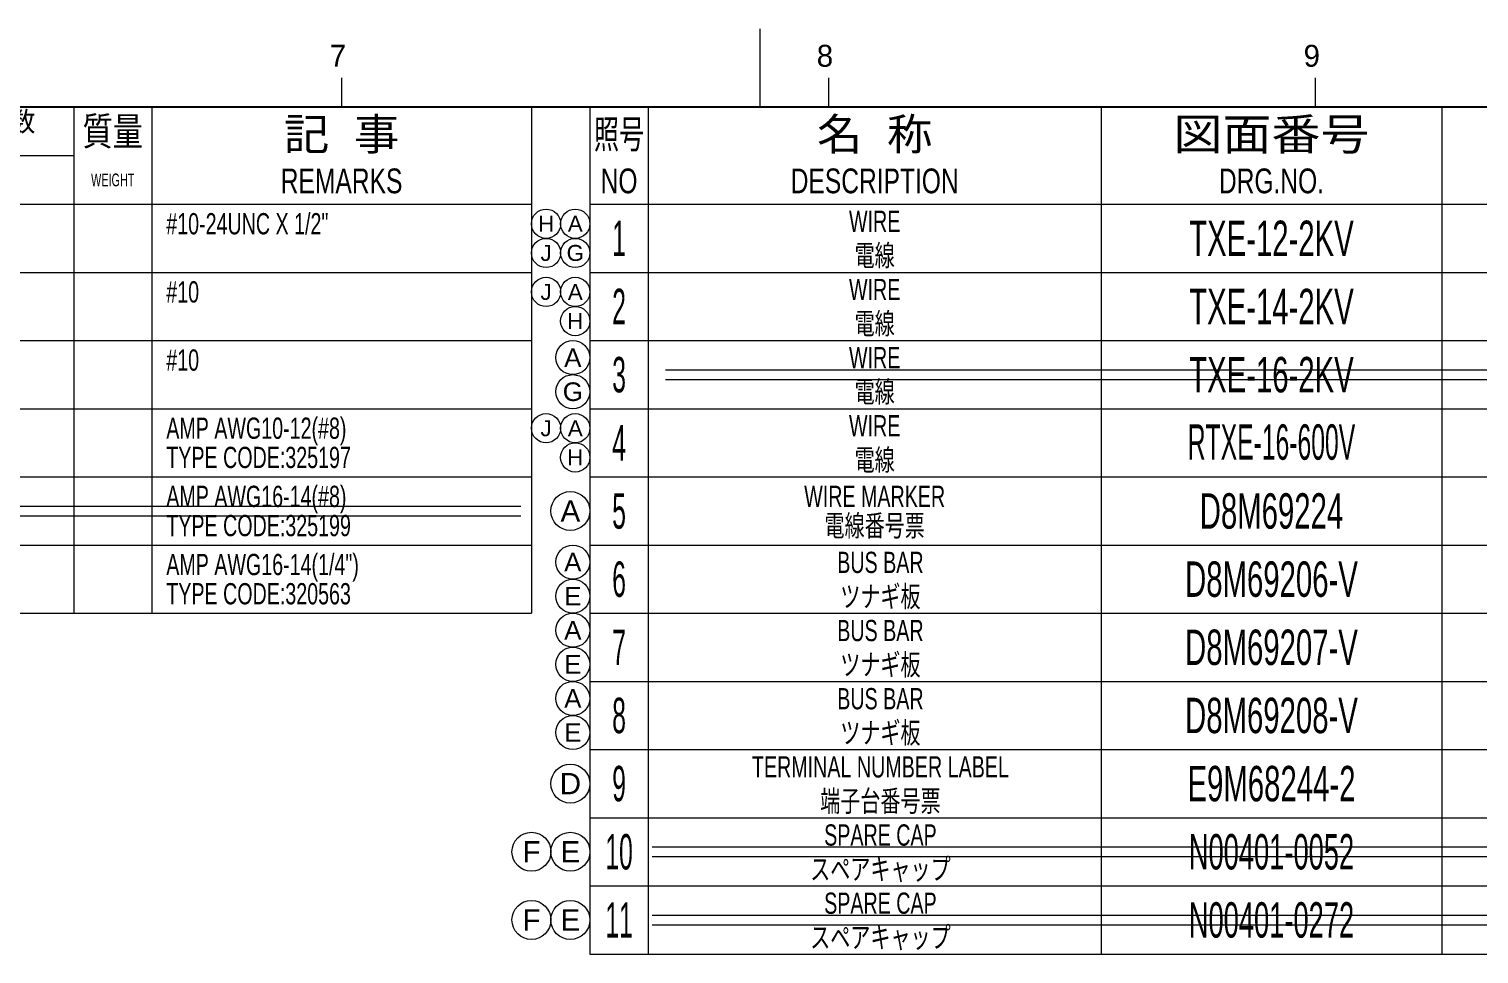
# Model space of a CAD drawing. Header units: millimetres. Extents: x 7 to 587, y 2 to 418.
# Drawn here: x 350.9 to 499.8, y 323 to 418 of the extents above; entities that cross this region are included whole.
import ezdxf
from ezdxf.enums import TextEntityAlignment as Align

# ---------------------------------------------------------------- set-up
doc = ezdxf.new("R2010")
doc.units = ezdxf.units.MM
for name, color, linetype in [('GR1_05', 7, 'Continuous'), ('図面枠C7M', 7, 'Continuous'), ('表題、部品表_01', 7, 'Continuous'), ('表題、部品表_02', 7, 'Continuous'), ('表題、部品表_03', 7, 'Continuous')]:
    doc.layers.add(name, color=color, linetype=linetype)
doc.styles.add('HG丸ｺﾞｼｯｸM-PRO', font='')
doc.styles.get('HG丸ｺﾞｼｯｸM-PRO').set_extended_font_data('HG丸ｺﾞｼｯｸM-PRO')

# ---------------------------------------------------------------- blocks, each defined once
blk = doc.blocks.new('BLKF023')
at = {"layer": '図面枠C7M', "color": 4, "linetype": 'Continuous', "lineweight": 13}
for p, q in [((426, 410), (426, 418)), ((383, 413), (383, 410)), ((433, 413), (433, 410)), ((483, 413), (483, 410))]:
    blk.add_line(p, q, dxfattribs=at)
at = {"layer": '図面枠C7M', "color": 2, "linetype": 'Continuous', "lineweight": 25}
blk.add_line((33, 410), (587, 410), dxfattribs=at)
at = {"layer": '図面枠C7M', "color": 4, "linetype": 'Continuous', "lineweight": 13, "style": 'HG丸ｺﾞｼｯｸM-PRO', "width": 1.003994}
for s, p in [('7', (381.79, 413.45)), ('8', (431.8, 413.45)), ('9', (481.8, 413.45))]:
    blk.add_text(s, height=2.25, dxfattribs=at).set_placement(p, align=Align.BOTTOM_LEFT)
blk = doc.blocks.new('BLKF028')
at = {"layer": '表題、部品表_01', "color": 4, "linetype": 'Continuous', "lineweight": 13}
for p, q in [((408.5, 410), (408.5, 400)), ((408.5, 410), (587, 410)), ((414.5, 410), (414.5, 400)), ((461, 410), (461, 400)), ((496, 410), (496, 400)), ((408.5, 400), (587, 400))]:
    blk.add_line(p, q, dxfattribs=at)
at = {"layer": '表題、部品表_01', "color": 3, "linetype": 'Continuous', "lineweight": 35, "style": 'HG丸ｺﾞｼｯｸM-PRO'}
for s, height, width, p in [('照号', 2.909, 0.651535, (411.5, 407.2)), ('名  称', 3.273, 1.042426, (437.75, 407.2)), ('図面番号', 3.273, 1.127518, (478.5, 407.2)), ('NO', 2.545, 0.740841, (411.5, 402.4)), ('DESCRIPTION', 2.5455, 0.741365, (437.75, 402.4)), ('DRG.NO.', 2.545, 0.741189, (478.5, 402.4))]:
    blk.add_text(s, height=height, dxfattribs=dict(at, width=width)).set_placement(p, align=Align.MIDDLE_CENTER)
blk = doc.blocks.new('BLKF027')
at = {"layer": '表題、部品表_01', "color": 3, "linetype": 'Continuous', "lineweight": 13}
blk.add_blockref('BLKF028', (0, 0), dxfattribs=at)
blk = doc.blocks.new('BLKF044')
at = {"layer": '表題、部品表_02', "color": 4, "linetype": 'Continuous', "lineweight": 13}
for p, q in [((408.5, 400), (408.5, 393)), ((408.5, 400), (587, 400)), ((414.5, 400), (414.5, 393)), ((461, 400), (461, 393)), ((496, 400), (496, 393)), ((408.5, 393), (587, 393))]:
    blk.add_line(p, q, dxfattribs=at)
blk = doc.blocks.new('BLKF046')
at = {"layer": '表題、部品表_02', "color": 4, "linetype": 'Continuous', "lineweight": 13}
for p, q in [((408.5, 386), (408.5, 379)), ((408.5, 386), (587, 386)), ((414.5, 386), (414.5, 379)), ((461, 386), (461, 379)), ((496, 386), (496, 379)), ((408.5, 379), (587, 379))]:
    blk.add_line(p, q, dxfattribs=at)
blk = doc.blocks.new('BLKF048')
at = {"layer": '表題、部品表_02', "color": 4, "linetype": 'Continuous', "lineweight": 13}
for p, q in [((408.5, 379), (408.5, 372)), ((408.5, 379), (587, 379)), ((414.5, 379), (414.5, 372)), ((461, 379), (461, 372)), ((496, 379), (496, 372)), ((408.5, 372), (587, 372))]:
    blk.add_line(p, q, dxfattribs=at)
blk = doc.blocks.new('BLKF050')
at = {"layer": '表題、部品表_02', "color": 4, "linetype": 'Continuous', "lineweight": 13}
for p, q in [((408.5, 372), (408.5, 365)), ((408.5, 372), (587, 372)), ((414.5, 372), (414.5, 365)), ((461, 372), (461, 365)), ((496, 372), (496, 365)), ((408.5, 365), (587, 365))]:
    blk.add_line(p, q, dxfattribs=at)
blk = doc.blocks.new('BLKF052')
at = {"layer": '表題、部品表_02', "color": 4, "linetype": 'Continuous', "lineweight": 13}
for p, q in [((408.5, 365), (408.5, 358)), ((408.5, 365), (587, 365)), ((414.5, 365), (414.5, 358)), ((461, 365), (461, 358)), ((496, 365), (496, 358)), ((408.5, 358), (587, 358))]:
    blk.add_line(p, q, dxfattribs=at)
blk = doc.blocks.new('BLKF054')
at = {"layer": '表題、部品表_02', "color": 4, "linetype": 'Continuous', "lineweight": 13}
for p, q in [((408.5, 358), (408.5, 351)), ((408.5, 358), (587, 358)), ((414.5, 358), (414.5, 351)), ((461, 358), (461, 351)), ((496, 358), (496, 351)), ((408.5, 351), (587, 351))]:
    blk.add_line(p, q, dxfattribs=at)
blk = doc.blocks.new('BLKF056')
at = {"layer": '表題、部品表_02', "color": 4, "linetype": 'Continuous', "lineweight": 13}
for p, q in [((408.5, 351), (408.5, 344)), ((408.5, 351), (587, 351)), ((414.5, 351), (414.5, 344)), ((461, 351), (461, 344)), ((496, 351), (496, 344)), ((408.5, 344), (587, 344))]:
    blk.add_line(p, q, dxfattribs=at)
blk = doc.blocks.new('BLKF058')
at = {"layer": '表題、部品表_02', "color": 4, "linetype": 'Continuous', "lineweight": 13}
for p, q in [((224, 379), (402.5, 379)), ((355.5, 379), (355.5, 372)), ((363.5, 379), (363.5, 372)), ((402.5, 379), (402.5, 372)), ((224, 372), (402.5, 372))]:
    blk.add_line(p, q, dxfattribs=at)
blk = doc.blocks.new('BLKF060')
at = {"layer": '表題、部品表_02', "color": 4, "linetype": 'Continuous', "lineweight": 13}
for p, q in [((224, 372), (402.5, 372)), ((355.5, 372), (355.5, 365)), ((363.5, 372), (363.5, 365)), ((402.5, 372), (402.5, 365)), ((224, 365), (402.5, 365))]:
    blk.add_line(p, q, dxfattribs=at)
blk = doc.blocks.new('BLKF068')
at = {"layer": '表題、部品表_02', "color": 4, "linetype": 'Continuous', "lineweight": 13}
for p, q in [((224, 400), (402.5, 400)), ((355.5, 400), (355.5, 393)), ((363.5, 400), (363.5, 393)), ((402.5, 400), (402.5, 393)), ((224, 393), (402.5, 393))]:
    blk.add_line(p, q, dxfattribs=at)
blk = doc.blocks.new('BLKF070')
at = {"layer": '表題、部品表_02', "color": 4, "linetype": 'Continuous', "lineweight": 13}
for p, q in [((224, 393), (402.5, 393)), ((355.5, 393), (355.5, 386)), ((363.5, 393), (363.5, 386)), ((402.5, 393), (402.5, 386)), ((224, 386), (402.5, 386))]:
    blk.add_line(p, q, dxfattribs=at)
blk = doc.blocks.new('BLKF072')
at = {"layer": '表題、部品表_02', "color": 4, "linetype": 'Continuous', "lineweight": 13}
for p, q in [((224, 386), (402.5, 386)), ((355.5, 386), (355.5, 379)), ((363.5, 386), (363.5, 379)), ((402.5, 386), (402.5, 379)), ((224, 379), (402.5, 379))]:
    blk.add_line(p, q, dxfattribs=at)
blk = doc.blocks.new('BLKF108')
at = {"layer": '表題、部品表_02', "color": 4, "linetype": 'Continuous', "lineweight": 13}
for p, q in [((408.5, 393), (408.5, 386)), ((408.5, 393), (587, 393)), ((414.5, 393), (414.5, 386)), ((461, 393), (461, 386)), ((496, 393), (496, 386)), ((408.5, 386), (587, 386))]:
    blk.add_line(p, q, dxfattribs=at)
blk = doc.blocks.new('BLKF110')
at = {"layer": '表題、部品表_02', "color": 4, "linetype": 'Continuous', "lineweight": 13}
for p, q in [((224, 365), (402.5, 365)), ((355.5, 365), (355.5, 358)), ((363.5, 365), (363.5, 358)), ((402.5, 365), (402.5, 358)), ((224, 358), (402.5, 358))]:
    blk.add_line(p, q, dxfattribs=at)
blk = doc.blocks.new('BLKF113')
at = {"layer": 'GR1_05', "color": 4, "linetype": 'Continuous', "lineweight": 13}
blk.add_circle((406.5, 368.5), 2, dxfattribs=at)
at = {"layer": 'GR1_05', "color": 4, "linetype": 'Continuous', "lineweight": 13, "style": 'HG丸ｺﾞｼｯｸM-PRO', "width": 1.042301}
blk.add_text('A', height=2.18, dxfattribs=at).set_placement((406.5, 368.5), align=Align.MIDDLE_CENTER)
blk = doc.blocks.new('BLKF114')
at = {"layer": 'GR1_05', "color": 4, "linetype": 'Continuous', "lineweight": 13}
blk.add_circle((406.75, 363.25), 1.75, dxfattribs=at)
at = {"layer": 'GR1_05', "color": 4, "linetype": 'Continuous', "lineweight": 13, "style": 'HG丸ｺﾞｼｯｸM-PRO', "width": 1.042301}
blk.add_text('A', height=1.91, dxfattribs=at).set_placement((406.75, 363.25), align=Align.MIDDLE_CENTER)
blk = doc.blocks.new('BLKF137')
at = {"layer": '表題、部品表_02', "color": 4, "linetype": 'Continuous', "lineweight": 13}
for p, q in [((408.5, 344), (408.5, 337)), ((408.5, 344), (587, 344)), ((414.5, 344), (414.5, 337)), ((461, 344), (461, 337)), ((496, 344), (496, 337)), ((408.5, 337), (587, 337))]:
    blk.add_line(p, q, dxfattribs=at)
blk = doc.blocks.new('BLKF139')
at = {"layer": 'GR1_05', "color": 4, "linetype": 'Continuous', "lineweight": 13}
blk.add_circle((406.5, 340.5), 2, dxfattribs=at)
at = {"layer": 'GR1_05', "color": 4, "linetype": 'Continuous', "lineweight": 13, "style": 'HG丸ｺﾞｼｯｸM-PRO', "width": 1.042833}
blk.add_text('D', height=2.18, dxfattribs=at).set_placement((406.5, 340.5), align=Align.MIDDLE_CENTER)
blk = doc.blocks.new('BLKF143')
at = {"layer": 'GR1_05', "color": 4, "linetype": 'Continuous', "lineweight": 13}
blk.add_circle((406.75, 359.75), 1.75, dxfattribs=at)
at = {"layer": 'GR1_05', "color": 4, "linetype": 'Continuous', "lineweight": 13, "style": 'HG丸ｺﾞｼｯｸM-PRO', "width": 1.04259}
blk.add_text('E', height=1.91, dxfattribs=at).set_placement((406.75, 359.75), align=Align.MIDDLE_CENTER)
blk = doc.blocks.new('BLKF144')
at = {"layer": 'GR1_05', "color": 4, "linetype": 'Continuous', "lineweight": 13}
blk.add_circle((406.75, 356.25), 1.75, dxfattribs=at)
at = {"layer": 'GR1_05', "color": 4, "linetype": 'Continuous', "lineweight": 13, "style": 'HG丸ｺﾞｼｯｸM-PRO', "width": 1.042301}
blk.add_text('A', height=1.91, dxfattribs=at).set_placement((406.75, 356.25), align=Align.MIDDLE_CENTER)
blk = doc.blocks.new('BLKF145')
at = {"layer": 'GR1_05', "color": 4, "linetype": 'Continuous', "lineweight": 13}
blk.add_circle((406.75, 352.75), 1.75, dxfattribs=at)
at = {"layer": 'GR1_05', "color": 4, "linetype": 'Continuous', "lineweight": 13, "style": 'HG丸ｺﾞｼｯｸM-PRO', "width": 1.04259}
blk.add_text('E', height=1.91, dxfattribs=at).set_placement((406.75, 352.75), align=Align.MIDDLE_CENTER)
blk = doc.blocks.new('BLKF146')
at = {"layer": 'GR1_05', "color": 4, "linetype": 'Continuous', "lineweight": 13}
blk.add_circle((406.75, 349.25), 1.75, dxfattribs=at)
at = {"layer": 'GR1_05', "color": 4, "linetype": 'Continuous', "lineweight": 13, "style": 'HG丸ｺﾞｼｯｸM-PRO', "width": 1.042301}
blk.add_text('A', height=1.91, dxfattribs=at).set_placement((406.75, 349.25), align=Align.MIDDLE_CENTER)
blk = doc.blocks.new('BLKF147')
at = {"layer": 'GR1_05', "color": 4, "linetype": 'Continuous', "lineweight": 13}
blk.add_circle((406.75, 345.75), 1.75, dxfattribs=at)
at = {"layer": 'GR1_05', "color": 4, "linetype": 'Continuous', "lineweight": 13, "style": 'HG丸ｺﾞｼｯｸM-PRO', "width": 1.04259}
blk.add_text('E', height=1.91, dxfattribs=at).set_placement((406.75, 345.75), align=Align.MIDDLE_CENTER)
blk = doc.blocks.new('BLKF148')
at = {"layer": '表題、部品表_02', "color": 4, "linetype": 'Continuous', "lineweight": 13}
for p, q in [((408.5, 337), (408.5, 330)), ((408.5, 337), (587, 337)), ((414.5, 337), (414.5, 330)), ((461, 337), (461, 330)), ((496, 337), (496, 330)), ((408.5, 330), (587, 330))]:
    blk.add_line(p, q, dxfattribs=at)
blk = doc.blocks.new('BLKF150')
at = {"layer": '表題、部品表_02', "color": 4, "linetype": 'Continuous', "lineweight": 13}
for p, q in [((408.5, 330), (408.5, 323)), ((408.5, 330), (587, 330)), ((414.5, 330), (414.5, 323)), ((461, 330), (461, 323)), ((496, 330), (496, 323)), ((408.5, 323), (587, 323))]:
    blk.add_line(p, q, dxfattribs=at)
blk = doc.blocks.new('BLKF152')
at = {"layer": 'GR1_05', "color": 4, "linetype": 'Continuous', "lineweight": 13}
blk.add_circle((406.5, 333.5), 2, dxfattribs=at)
at = {"layer": 'GR1_05', "color": 4, "linetype": 'Continuous', "lineweight": 13, "style": 'HG丸ｺﾞｼｯｸM-PRO', "width": 1.04259}
blk.add_text('E', height=2.18, dxfattribs=at).set_placement((406.5, 333.5), align=Align.MIDDLE_CENTER)
blk = doc.blocks.new('BLKF153')
at = {"layer": 'GR1_05', "color": 4, "linetype": 'Continuous', "lineweight": 13}
blk.add_circle((406.5, 326.5), 2, dxfattribs=at)
at = {"layer": 'GR1_05', "color": 4, "linetype": 'Continuous', "lineweight": 13, "style": 'HG丸ｺﾞｼｯｸM-PRO', "width": 1.04259}
blk.add_text('E', height=2.18, dxfattribs=at).set_placement((406.5, 326.5), align=Align.MIDDLE_CENTER)
blk = doc.blocks.new('BLKF155')
at = {"layer": '表題、部品表_01', "color": 4, "linetype": 'Continuous', "lineweight": 13}
for p, q in [((224, 410), (402.5, 410)), ((355.5, 410), (355.5, 400)), ((363.5, 410), (363.5, 400)), ((402.5, 410), (402.5, 400)), ((331.5, 405), (355.5, 405)), ((224, 400), (402.5, 400))]:
    blk.add_line(p, q, dxfattribs=at)
at = {"layer": '表題、部品表_01', "color": 3, "linetype": 'Continuous', "lineweight": 35, "style": 'HG丸ｺﾞｼｯｸM-PRO'}
for s, height, width, p in [('一組分所要数', 2.036, 0.966638, (343.5, 408.5)), ('質量', 2.909, 0.781842, (359.5, 407.5)), ('記  事', 3.273, 1.042426, (383, 407.2)), ('REMARKS', 2.545, 0.742803, (383, 402.4)), ('WEIGHT', 1.309, 0.635507, (359.5, 402.5))]:
    blk.add_text(s, height=height, dxfattribs=dict(at, width=width)).set_placement(p, align=Align.MIDDLE_CENTER)
blk = doc.blocks.new('BLKF154')
at = {"layer": '表題、部品表_01', "color": 3, "linetype": 'Continuous', "lineweight": 13}
blk.add_blockref('BLKF155', (0, 0), dxfattribs=at)
blk = doc.blocks.new('BLKF181')
at = {"layer": 'GR1_05', "color": 4, "linetype": 'Continuous', "lineweight": 13}
blk.add_circle((402.5, 333.5), 2, dxfattribs=at)
at = {"layer": 'GR1_05', "color": 4, "linetype": 'Continuous', "lineweight": 13, "style": 'HG丸ｺﾞｼｯｸM-PRO', "width": 1.042153}
blk.add_text('F', height=2.18, dxfattribs=at).set_placement((402.5, 333.5), align=Align.MIDDLE_CENTER)
blk = doc.blocks.new('BLKF182')
at = {"layer": 'GR1_05', "color": 4, "linetype": 'Continuous', "lineweight": 13}
blk.add_circle((402.5, 326.5), 2, dxfattribs=at)
at = {"layer": 'GR1_05', "color": 4, "linetype": 'Continuous', "lineweight": 13, "style": 'HG丸ｺﾞｼｯｸM-PRO', "width": 1.042153}
blk.add_text('F', height=2.18, dxfattribs=at).set_placement((402.5, 326.5), align=Align.MIDDLE_CENTER)
blk = doc.blocks.new('BLKF191')
at = {"layer": 'GR1_05', "color": 4, "linetype": 'Continuous', "lineweight": 13}
blk.add_circle((407, 398), 1.5, dxfattribs=at)
at = {"layer": 'GR1_05', "color": 4, "linetype": 'Continuous', "lineweight": 13, "style": 'HG丸ｺﾞｼｯｸM-PRO', "width": 1.042301}
blk.add_text('A', height=1.64, dxfattribs=at).set_placement((407, 398), align=Align.MIDDLE_CENTER)
blk = doc.blocks.new('BLKF192')
at = {"layer": 'GR1_05', "color": 4, "linetype": 'Continuous', "lineweight": 13}
blk.add_circle((407, 395), 1.5, dxfattribs=at)
at = {"layer": 'GR1_05', "color": 4, "linetype": 'Continuous', "lineweight": 13, "style": 'HG丸ｺﾞｼｯｸM-PRO', "width": 1.042883}
blk.add_text('G', height=1.64, dxfattribs=at).set_placement((407, 395), align=Align.MIDDLE_CENTER)
blk = doc.blocks.new('BLKF193')
at = {"layer": 'GR1_05', "color": 4, "linetype": 'Continuous', "lineweight": 13}
blk.add_circle((406.75, 384.25), 1.75, dxfattribs=at)
at = {"layer": 'GR1_05', "color": 4, "linetype": 'Continuous', "lineweight": 13, "style": 'HG丸ｺﾞｼｯｸM-PRO', "width": 1.042301}
blk.add_text('A', height=1.91, dxfattribs=at).set_placement((406.75, 384.25), align=Align.MIDDLE_CENTER)
blk = doc.blocks.new('BLKF194')
at = {"layer": 'GR1_05', "color": 4, "linetype": 'Continuous', "lineweight": 13}
blk.add_circle((406.75, 380.75), 1.75, dxfattribs=at)
at = {"layer": 'GR1_05', "color": 4, "linetype": 'Continuous', "lineweight": 13, "style": 'HG丸ｺﾞｼｯｸM-PRO', "width": 1.042883}
blk.add_text('G', height=1.91, dxfattribs=at).set_placement((406.75, 380.75), align=Align.MIDDLE_CENTER)
blk = doc.blocks.new('BLKF200')
at = {"layer": 'GR1_05', "color": 4, "linetype": 'Continuous', "lineweight": 13}
blk.add_circle((404, 398), 1.5, dxfattribs=at)
at = {"layer": 'GR1_05', "color": 4, "linetype": 'Continuous', "lineweight": 13, "style": 'HG丸ｺﾞｼｯｸM-PRO', "width": 1.042153}
blk.add_text('H', height=1.64, dxfattribs=at).set_placement((404, 398), align=Align.MIDDLE_CENTER)
blk = doc.blocks.new('BLKF238')
at = {"layer": 'GR1_05', "color": 4, "linetype": 'Continuous', "lineweight": 13}
blk.add_circle((407, 391), 1.5, dxfattribs=at)
at = {"layer": 'GR1_05', "color": 4, "linetype": 'Continuous', "lineweight": 13, "style": 'HG丸ｺﾞｼｯｸM-PRO', "width": 1.042301}
blk.add_text('A', height=1.64, dxfattribs=at).set_placement((407, 391), align=Align.MIDDLE_CENTER)
blk = doc.blocks.new('BLKF239')
at = {"layer": 'GR1_05', "color": 4, "linetype": 'Continuous', "lineweight": 13}
blk.add_circle((407, 388), 1.5, dxfattribs=at)
at = {"layer": 'GR1_05', "color": 4, "linetype": 'Continuous', "lineweight": 13, "style": 'HG丸ｺﾞｼｯｸM-PRO', "width": 1.042153}
blk.add_text('H', height=1.64, dxfattribs=at).set_placement((407, 388), align=Align.MIDDLE_CENTER)
blk = doc.blocks.new('BLKF240')
at = {"layer": 'GR1_05', "color": 4, "linetype": 'Continuous', "lineweight": 13}
blk.add_circle((404, 391), 1.5, dxfattribs=at)
at = {"layer": 'GR1_05', "color": 4, "linetype": 'Continuous', "lineweight": 13, "style": 'HG丸ｺﾞｼｯｸM-PRO', "width": 1.042809}
blk.add_text('J', height=1.64, dxfattribs=at).set_placement((404, 391), align=Align.MIDDLE_CENTER)
blk = doc.blocks.new('BLKF241')
at = {"layer": 'GR1_05', "color": 4, "linetype": 'Continuous', "lineweight": 13}
blk.add_circle((407, 377), 1.5, dxfattribs=at)
at = {"layer": 'GR1_05', "color": 4, "linetype": 'Continuous', "lineweight": 13, "style": 'HG丸ｺﾞｼｯｸM-PRO', "width": 1.042301}
blk.add_text('A', height=1.64, dxfattribs=at).set_placement((407, 377), align=Align.MIDDLE_CENTER)
blk = doc.blocks.new('BLKF242')
at = {"layer": 'GR1_05', "color": 4, "linetype": 'Continuous', "lineweight": 13}
blk.add_circle((407, 374), 1.5, dxfattribs=at)
at = {"layer": 'GR1_05', "color": 4, "linetype": 'Continuous', "lineweight": 13, "style": 'HG丸ｺﾞｼｯｸM-PRO', "width": 1.042153}
blk.add_text('H', height=1.64, dxfattribs=at).set_placement((407, 374), align=Align.MIDDLE_CENTER)
blk = doc.blocks.new('BLKF243')
at = {"layer": 'GR1_05', "color": 4, "linetype": 'Continuous', "lineweight": 13}
blk.add_circle((404, 377), 1.5, dxfattribs=at)
at = {"layer": 'GR1_05', "color": 4, "linetype": 'Continuous', "lineweight": 13, "style": 'HG丸ｺﾞｼｯｸM-PRO', "width": 1.042809}
blk.add_text('J', height=1.64, dxfattribs=at).set_placement((404, 377), align=Align.MIDDLE_CENTER)
blk = doc.blocks.new('BLKF244')
at = {"layer": 'GR1_05', "color": 4, "linetype": 'Continuous', "lineweight": 13}
blk.add_circle((404, 395), 1.5, dxfattribs=at)
at = {"layer": 'GR1_05', "color": 4, "linetype": 'Continuous', "lineweight": 13, "style": 'HG丸ｺﾞｼｯｸM-PRO', "width": 1.042809}
blk.add_text('J', height=1.64, dxfattribs=at).set_placement((404, 395), align=Align.MIDDLE_CENTER)

msp = doc.modelspace()

# ---------------------------------------------------------------- linework, layer by layer
at = {"layer": 'GR1_05', "color": 4, "linetype": 'Continuous', "lineweight": 13}
for p, q in [((416.27, 383), (585.91, 383)), ((416.27, 382), (585.91, 382)), ((231.77, 369), (401.41, 369)), ((231.77, 368), (401.41, 368)), ((414.89, 334), (585.66, 334)), ((414.89, 333), (585.66, 333)), ((414.89, 327), (585.66, 327)), ((414.89, 326), (585.66, 326))]:
    msp.add_line(p, q, dxfattribs=at)

# ---------------------------------------------------------------- block references
for name in ['BLKF200', 'BLKF191', 'BLKF244', 'BLKF192', 'BLKF240', 'BLKF238', 'BLKF239', 'BLKF193', 'BLKF194', 'BLKF243', 'BLKF241', 'BLKF242', 'BLKF113', 'BLKF114', 'BLKF143', 'BLKF144', 'BLKF145', 'BLKF146', 'BLKF147', 'BLKF139', 'BLKF181', 'BLKF152', 'BLKF182', 'BLKF153']:
    msp.add_blockref(name, (0, 0), dxfattribs=at)
at = {"layer": '図面枠C7M', "color": 4, "linetype": 'Continuous', "lineweight": 13}
msp.add_blockref('BLKF023', (0, 0), dxfattribs=at)
at = {"layer": '表題、部品表_01', "color": 3, "linetype": 'Continuous', "lineweight": 13}
for name in ['BLKF154', 'BLKF027']:
    msp.add_blockref(name, (0, 0), dxfattribs=at)
at = {"layer": '表題、部品表_02', "color": 4, "linetype": 'Continuous', "lineweight": 13}
for name in ['BLKF068', 'BLKF044', 'BLKF070', 'BLKF108', 'BLKF072', 'BLKF046', 'BLKF058', 'BLKF048', 'BLKF060', 'BLKF050', 'BLKF110', 'BLKF052', 'BLKF054', 'BLKF056', 'BLKF137', 'BLKF148', 'BLKF150']:
    msp.add_blockref(name, (0, 0), dxfattribs=at)

# ---------------------------------------------------------------- texts
at = {"layer": 'GR1_05', "color": 3, "linetype": 'Continuous', "lineweight": 35, "style": 'HG丸ｺﾞｼｯｸM-PRO'}
for s, height, width, p in [('WIRE', 2.182, 0.692288, (437.75, 384.25)), ('TXE-16-2KV', 3.636, 0.61914, (478.5, 382.5)), ('電線', 2.182, 0.692256, (437.75, 380.75)), ('SPARE CAP', 2.182, 0.691878, (438.34, 335.22)), ('N00401-0052', 3.6364, 0.576184, (478.5, 333.5)), ('スペアキャップ', 2.182, 0.692256, (438.34, 331.72)), ('SPARE CAP', 2.182, 0.691878, (438.34, 328.22)), ('N00401-0272', 3.6364, 0.576184, (478.5, 326.5)), ('スペアキャップ', 2.182, 0.692256, (438.34, 324.72))]:
    msp.add_text(s, height=height, dxfattribs=dict(at, width=width)).set_placement(p, align=Align.MIDDLE_CENTER)
for s, width, p in [('AMP AWG16-14(#8)', 0.691624, (365, 370)), ('TYPE CODE:325199', 0.691751, (365, 367))]:
    msp.add_text(s, height=2.1818, dxfattribs=dict(at, width=width)).set_placement(p, align=Align.MIDDLE_LEFT)
at = {"layer": '表題、部品表_03', "color": 3, "linetype": 'Continuous', "lineweight": 35, "style": 'HG丸ｺﾞｼｯｸM-PRO'}
for s, height, width, p in [('#10-24UNC X 1/2"', 2.1818, 0.691773, (365, 398)), ('#10', 2.182, 0.691981, (365, 391)), ('#10', 2.182, 0.691981, (365, 384)), ('AMP AWG10-12(#8)', 2.1818, 0.691624, (365, 377)), ('TYPE CODE:325197', 2.1818, 0.691751, (365, 374)), ('AMP AWG16-14(1/4")', 2.1818, 0.691608, (365, 363)), ('TYPE CODE:320563', 2.1818, 0.691751, (365, 360))]:
    msp.add_text(s, height=height, dxfattribs=dict(at, width=width)).set_placement(p, align=Align.MIDDLE_LEFT)
for s, height, width, p in [('WIRE', 2.182, 0.692288, (437.75, 398.25)), ('1', 3.64, 0.521199, (411.5, 396.5)), ('TXE-12-2KV', 3.636, 0.61914, (478.5, 396.5)), ('電線', 2.182, 0.692256, (437.75, 394.75)), ('WIRE', 2.182, 0.692288, (437.75, 391.25)), ('2', 3.64, 0.521199, (411.5, 389.5)), ('TXE-14-2KV', 3.636, 0.61914, (478.5, 389.5)), ('電線', 2.182, 0.692256, (437.75, 387.75)), ('3', 3.64, 0.521199, (411.5, 382.5)), ('WIRE', 2.182, 0.692288, (437.75, 377.25)), ('4', 3.64, 0.521199, (411.5, 375.5)), ('RTXE-16-600V', 3.6364, 0.521404, (478.5, 375.58)), ('電線', 2.182, 0.692256, (437.75, 373.75)), ('電線', 2.182, 0.692256, (437.75, 373.75)), ('WIRE MARKER', 2.1818, 0.692392, (437.75, 370)), ('5', 3.64, 0.521199, (411.5, 368.5)), ('D8M69224', 3.636, 0.619412, (478.5, 368.5)), ('電線番号票', 2.182, 0.692256, (437.75, 367)), ('6', 3.64, 0.521199, (411.5, 361.5)), ('BUS BAR', 2.182, 0.692724, (438.34, 363.22)), ('D8M69206-V', 3.636, 0.61947, (478.5, 361.5)), ('ツナギ板', 2.182, 0.692256, (438.34, 359.72)), ('7', 3.64, 0.521199, (411.5, 354.5)), ('BUS BAR', 2.182, 0.692724, (438.34, 356.22)), ('D8M69207-V', 3.636, 0.61947, (478.5, 354.5)), ('ツナギ板', 2.182, 0.692256, (438.34, 352.72)), ('BUS BAR', 2.182, 0.692724, (438.34, 349.22)), ('8', 3.64, 0.521199, (411.5, 347.5)), ('D8M69208-V', 3.636, 0.61947, (478.5, 347.5)), ('ツナギ板', 2.182, 0.692256, (438.34, 345.72)), ('TERMINAL NUMBER LABEL', 2.1818, 0.692737, (438.34, 342.22)), ('9', 3.64, 0.521199, (411.5, 340.5)), ('E9M68244-2', 3.636, 0.619742, (478.5, 340.5)), ('端子台番号票', 2.182, 0.692256, (438.34, 338.72)), ('10', 3.636, 0.521199, (411.5, 333.5)), ('11', 3.636, 0.521199, (411.5, 326.5))]:
    msp.add_text(s, height=height, dxfattribs=dict(at, width=width)).set_placement(p, align=Align.MIDDLE_CENTER)

doc.saveas('drawing.dxf')
